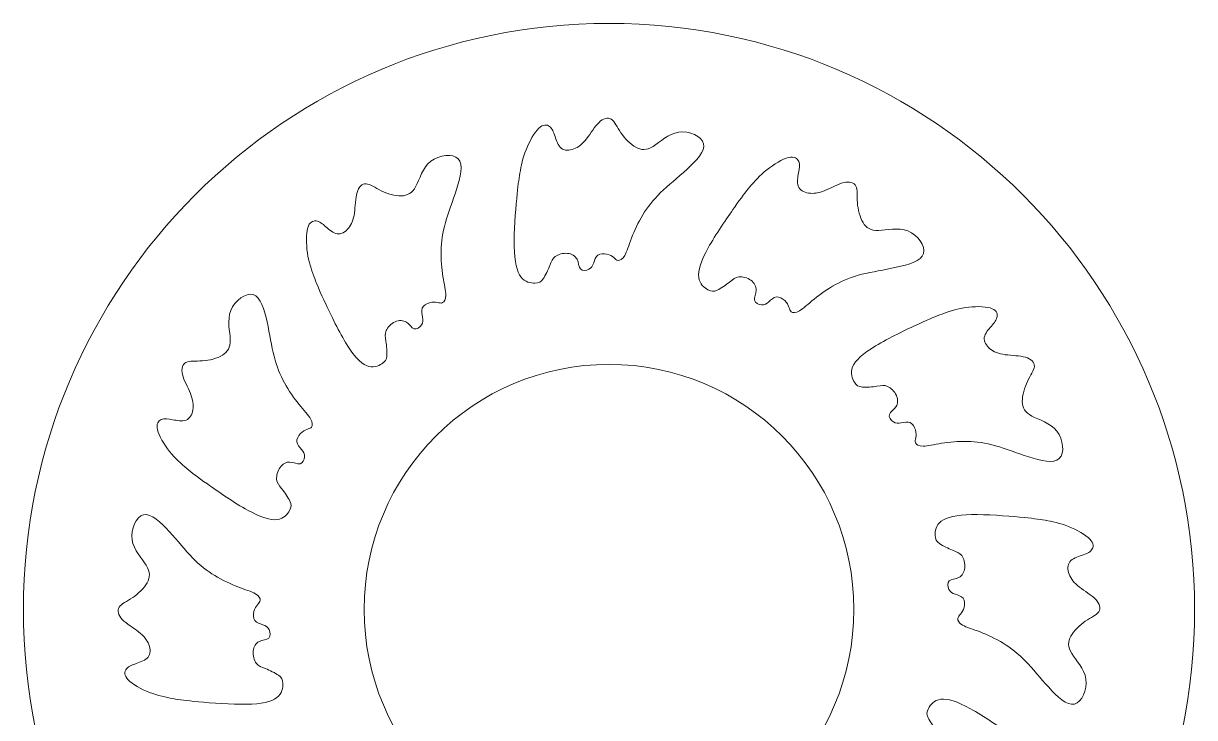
# Model space of a CAD drawing. Header units: centimetres. Extents: x -64 to 64, y -41 to 41.
# Drawn here: x -1.14 to 5.12, y -15.83 to -12.12 of the extents above; entities that cross this region are included whole.
import ezdxf

# ---------------------------------------------------------------- set-up
doc = ezdxf.new("R2010")
doc.units = ezdxf.units.CM
doc.header["$MEASUREMENT"] = 0
doc.layers.add('layer 1', color=7, linetype='Continuous')

msp = doc.modelspace()

# ---------------------------------------------------------------- linework, layer by layer
at = {"layer": 'layer 1', "color": 242, "lineweight": 9}
for points, knots in [([(1.99063, -18.38404), (3.72112, -18.38404), (5.12397, -16.98119), (5.12397, -15.2507), (5.12397, -15.2507), (5.12397, -13.5202), (3.72112, -12.11735), (1.99063, -12.11735), (1.99063, -12.11735), (0.26014, -12.11735), (-1.14271, -13.5202), (-1.14271, -15.2507), (-1.14271, -15.2507), (-1.14271, -16.98119), (0.26014, -18.38404), (1.99063, -18.38404)], [0, 0, 0, 0, 0.2, 0.2, 0.2, 0.2, 0.4, 0.4, 0.4, 0.4, 0.6, 0.6, 0.6, 0.6, 1, 1, 1, 1]), ([(1.49691, -13.05409), (1.4905, -13.12314), (1.48191, -13.23016), (1.48352, -13.31042), (1.48352, -13.31042), (1.48512, -13.39067), (1.49691, -13.4442), (1.51887, -13.47309), (1.51887, -13.47309), (1.54077, -13.50197), (1.57289, -13.50626), (1.59429, -13.5057), (1.59429, -13.5057), (1.6157, -13.50518), (1.62638, -13.49985), (1.6387, -13.48217), (1.6387, -13.48217), (1.65099, -13.46452), (1.66491, -13.43456), (1.67403, -13.41208), (1.67403, -13.41208), (1.68311, -13.3896), (1.68742, -13.37463), (1.70291, -13.36339), (1.70291, -13.36339), (1.71844, -13.35215), (1.74517, -13.34466), (1.76817, -13.34679), (1.76817, -13.34679), (1.79118, -13.34894), (1.81046, -13.36074), (1.81954, -13.37833), (1.81954, -13.37833), (1.82863, -13.39603), (1.82758, -13.41956), (1.83774, -13.43025), (1.83774, -13.43025), (1.84791, -13.44097), (1.86931, -13.43884), (1.88326, -13.43188), (1.88326, -13.43188), (1.89712, -13.42492), (1.90356, -13.41315), (1.90892, -13.39816), (1.90892, -13.39816), (1.91425, -13.38319), (1.91853, -13.36499), (1.93084, -13.35587), (1.93084, -13.35587), (1.94313, -13.34679), (1.96349, -13.34679), (1.97954, -13.35049), (1.97954, -13.35049), (1.99558, -13.35427), (2.00737, -13.36179), (2.01594, -13.36927), (2.01594, -13.36927), (2.0245, -13.37675), (2.02983, -13.38427), (2.03947, -13.38479), (2.03947, -13.38479), (2.04911, -13.38532), (2.063, -13.37891), (2.07479, -13.35855), (2.07479, -13.35855), (2.08656, -13.33826), (2.09617, -13.30401), (2.11113, -13.26493), (2.11113, -13.26493), (2.12613, -13.22588), (2.14649, -13.18202), (2.17165, -13.14081), (2.17165, -13.14081), (2.19678, -13.09961), (2.22674, -13.06111), (2.26687, -13.022), (2.26687, -13.022), (2.307, -12.98295), (2.35729, -12.94337), (2.40706, -12.89789), (2.40706, -12.89789), (2.45683, -12.8524), (2.5061, -12.801), (2.49675, -12.76061), (2.49675, -12.76061), (2.48738, -12.72022), (2.41941, -12.69078), (2.36323, -12.69881), (2.36323, -12.69881), (2.30703, -12.70685), (2.26259, -12.75234), (2.22648, -12.77453), (2.22648, -12.77453), (2.19037, -12.79675), (2.16253, -12.79567), (2.13364, -12.7796), (2.13364, -12.7796), (2.10476, -12.76355), (2.07479, -12.73254), (2.05394, -12.70199), (2.05394, -12.70199), (2.03306, -12.67153), (2.02127, -12.64156), (2.00309, -12.6298), (2.00309, -12.6298), (1.98486, -12.61803), (1.96026, -12.62444), (1.93725, -12.64637), (1.93725, -12.64637), (1.91425, -12.66832), (1.89284, -12.70577), (1.87091, -12.73358), (1.87091, -12.73358), (1.84896, -12.76142), (1.8265, -12.7796), (1.80242, -12.78871), (1.80242, -12.78871), (1.77834, -12.79783), (1.75265, -12.79783), (1.73553, -12.78443), (1.73553, -12.78443), (1.71841, -12.77106), (1.70984, -12.7443), (1.70184, -12.7213), (1.70184, -12.7213), (1.6938, -12.69829), (1.68631, -12.67901), (1.67242, -12.66832), (1.67242, -12.66832), (1.6585, -12.65764), (1.63818, -12.65548), (1.61462, -12.67796), (1.61462, -12.67796), (1.59106, -12.70044), (1.56433, -12.7475), (1.54668, -12.79244), (1.54668, -12.79244), (1.529, -12.8374), (1.52044, -12.88021), (1.51403, -12.91714), (1.51403, -12.91714), (1.5076, -12.95406), (1.50332, -12.98507), (1.49691, -13.05409)], [0, 0, 0, 0, 0.027027, 0.027027, 0.027027, 0.027027, 0.0540541, 0.0540541, 0.0540541, 0.0540541, 0.0810811, 0.0810811, 0.0810811, 0.0810811, 0.1081081, 0.1081081, 0.1081081, 0.1081081, 0.1351351, 0.1351351, 0.1351351, 0.1351351, 0.1621622, 0.1621622, 0.1621622, 0.1621622, 0.1891892, 0.1891892, 0.1891892, 0.1891892, 0.2162162, 0.2162162, 0.2162162, 0.2162162, 0.2432432, 0.2432432, 0.2432432, 0.2432432, 0.2702703, 0.2702703, 0.2702703, 0.2702703, 0.2972973, 0.2972973, 0.2972973, 0.2972973, 0.3243243, 0.3243243, 0.3243243, 0.3243243, 0.3513514, 0.3513514, 0.3513514, 0.3513514, 0.3783784, 0.3783784, 0.3783784, 0.3783784, 0.4054054, 0.4054054, 0.4054054, 0.4054054, 0.4324324, 0.4324324, 0.4324324, 0.4324324, 0.4594595, 0.4594595, 0.4594595, 0.4594595, 0.4864865, 0.4864865, 0.4864865, 0.4864865, 0.5135135, 0.5135135, 0.5135135, 0.5135135, 0.5405405, 0.5405405, 0.5405405, 0.5405405, 0.5675676, 0.5675676, 0.5675676, 0.5675676, 0.5945946, 0.5945946, 0.5945946, 0.5945946, 0.6216216, 0.6216216, 0.6216216, 0.6216216, 0.6486486, 0.6486486, 0.6486486, 0.6486486, 0.6756757, 0.6756757, 0.6756757, 0.6756757, 0.7027027, 0.7027027, 0.7027027, 0.7027027, 0.7297297, 0.7297297, 0.7297297, 0.7297297, 0.7567568, 0.7567568, 0.7567568, 0.7567568, 0.7837838, 0.7837838, 0.7837838, 0.7837838, 0.8108108, 0.8108108, 0.8108108, 0.8108108, 0.8378378, 0.8378378, 0.8378378, 0.8378378, 0.8648649, 0.8648649, 0.8648649, 0.8648649, 0.8918919, 0.8918919, 0.8918919, 0.8918919, 0.9189189, 0.9189189, 0.9189189, 0.9189189, 0.9459459, 0.9459459, 0.9459459, 0.9459459, 1, 1, 1, 1]), ([(0.46474, -13.59525), (0.49372, -13.65824), (0.53979, -13.75521), (0.58131, -13.82391), (0.58131, -13.82391), (0.62284, -13.89263), (0.6598, -13.93308), (0.69326, -13.94712), (0.69326, -13.94712), (0.72669, -13.96118), (0.75662, -13.94884), (0.77488, -13.93766), (0.77488, -13.93766), (0.79317, -13.9265), (0.79975, -13.91654), (0.80159, -13.89508), (0.80159, -13.89508), (0.80342, -13.87365), (0.80048, -13.84074), (0.79713, -13.81672), (0.79713, -13.81672), (0.79375, -13.79269), (0.79, -13.77758), (0.7978, -13.7601), (0.7978, -13.7601), (0.80563, -13.7426), (0.82503, -13.72274), (0.84603, -13.7131), (0.84603, -13.7131), (0.86702, -13.70346), (0.88962, -13.70402), (0.90628, -13.71473), (0.90628, -13.71473), (0.92299, -13.72551), (0.93385, -13.74642), (0.94801, -13.75058), (0.94801, -13.75058), (0.96216, -13.75477), (0.97963, -13.74225), (0.98822, -13.72924), (0.98822, -13.72924), (0.99676, -13.71628), (0.99647, -13.70288), (0.99358, -13.68721), (0.99358, -13.68721), (0.99073, -13.67158), (0.98534, -13.65367), (0.99146, -13.63963), (0.99146, -13.63963), (0.99754, -13.62562), (1.01516, -13.61543), (1.03092, -13.61063), (1.03092, -13.61063), (1.0467, -13.60588), (1.06068, -13.60649), (1.07183, -13.60867), (1.07183, -13.60867), (1.08298, -13.61089), (1.09137, -13.61473), (1.09996, -13.61036), (1.09996, -13.61036), (1.10858, -13.60599), (1.11741, -13.5935), (1.11743, -13.56997), (1.11743, -13.56997), (1.11749, -13.5465), (1.10867, -13.51205), (1.10212, -13.47073), (1.10212, -13.47073), (1.09556, -13.4294), (1.09125, -13.38124), (1.09245, -13.33298), (1.09245, -13.33298), (1.09361, -13.28473), (1.10031, -13.23639), (1.11551, -13.18246), (1.11551, -13.18246), (1.13074, -13.12858), (1.15451, -13.06918), (1.17486, -13.00488), (1.17486, -13.00488), (1.19522, -12.94061), (1.21219, -12.87147), (1.18392, -12.84116), (1.18392, -12.84116), (1.15558, -12.81087), (1.08199, -12.81935), (1.03738, -12.85441), (1.03738, -12.85441), (0.99271, -12.88947), (0.97698, -12.95106), (0.9568, -12.98834), (0.9568, -12.98834), (0.93665, -13.02564), (0.91198, -13.03863), (0.87893, -13.03915), (0.87893, -13.03915), (0.84588, -13.03971), (0.80444, -13.02782), (0.7711, -13.01181), (0.7711, -13.01181), (0.73778, -12.99585), (0.71259, -12.97581), (0.69098, -12.97471), (0.69098, -12.97471), (0.66932, -12.97363), (0.65121, -12.99148), (0.64224, -13.02197), (0.64224, -13.02197), (0.6333, -13.05249), (0.63347, -13.09562), (0.6284, -13.13068), (0.6284, -13.13068), (0.62331, -13.16577), (0.61294, -13.19274), (0.59663, -13.21266), (0.59663, -13.21266), (0.58035, -13.2326), (0.55811, -13.24545), (0.53658, -13.24239), (0.53658, -13.24239), (0.51506, -13.23939), (0.49427, -13.22049), (0.47584, -13.20456), (0.47584, -13.20456), (0.45738, -13.18866), (0.44124, -13.1757), (0.42386, -13.1734), (0.42386, -13.1734), (0.40647, -13.1711), (0.38778, -13.1794), (0.37863, -13.21065), (0.37863, -13.21065), (0.36946, -13.24189), (0.36984, -13.29603), (0.37703, -13.34376), (0.37703, -13.34376), (0.38419, -13.39155), (0.3982, -13.4329), (0.4111, -13.46808), (0.4111, -13.46808), (0.424, -13.50326), (0.4358, -13.53226), (0.46474, -13.59525)], [0, 0, 0, 0, 0.027027, 0.027027, 0.027027, 0.027027, 0.0540541, 0.0540541, 0.0540541, 0.0540541, 0.0810811, 0.0810811, 0.0810811, 0.0810811, 0.1081081, 0.1081081, 0.1081081, 0.1081081, 0.1351351, 0.1351351, 0.1351351, 0.1351351, 0.1621622, 0.1621622, 0.1621622, 0.1621622, 0.1891892, 0.1891892, 0.1891892, 0.1891892, 0.2162162, 0.2162162, 0.2162162, 0.2162162, 0.2432432, 0.2432432, 0.2432432, 0.2432432, 0.2702703, 0.2702703, 0.2702703, 0.2702703, 0.2972973, 0.2972973, 0.2972973, 0.2972973, 0.3243243, 0.3243243, 0.3243243, 0.3243243, 0.3513514, 0.3513514, 0.3513514, 0.3513514, 0.3783784, 0.3783784, 0.3783784, 0.3783784, 0.4054054, 0.4054054, 0.4054054, 0.4054054, 0.4324324, 0.4324324, 0.4324324, 0.4324324, 0.4594595, 0.4594595, 0.4594595, 0.4594595, 0.4864865, 0.4864865, 0.4864865, 0.4864865, 0.5135135, 0.5135135, 0.5135135, 0.5135135, 0.5405405, 0.5405405, 0.5405405, 0.5405405, 0.5675676, 0.5675676, 0.5675676, 0.5675676, 0.5945946, 0.5945946, 0.5945946, 0.5945946, 0.6216216, 0.6216216, 0.6216216, 0.6216216, 0.6486486, 0.6486486, 0.6486486, 0.6486486, 0.6756757, 0.6756757, 0.6756757, 0.6756757, 0.7027027, 0.7027027, 0.7027027, 0.7027027, 0.7297297, 0.7297297, 0.7297297, 0.7297297, 0.7567568, 0.7567568, 0.7567568, 0.7567568, 0.7837838, 0.7837838, 0.7837838, 0.7837838, 0.8108108, 0.8108108, 0.8108108, 0.8108108, 0.8378378, 0.8378378, 0.8378378, 0.8378378, 0.8648649, 0.8648649, 0.8648649, 0.8648649, 0.8918919, 0.8918919, 0.8918919, 0.8918919, 0.9189189, 0.9189189, 0.9189189, 0.9189189, 0.9459459, 0.9459459, 0.9459459, 0.9459459, 1, 1, 1, 1]), ([(2.66135, -13.10153), (2.62128, -13.15811), (2.56033, -13.24649), (2.5216, -13.31679), (2.5216, -13.31679), (2.48286, -13.38712), (2.46629, -13.43936), (2.47087, -13.47536), (2.47087, -13.47536), (2.47541, -13.51132), (2.50106, -13.5311), (2.51988, -13.54132), (2.51988, -13.54132), (2.53869, -13.55157), (2.5506, -13.5523), (2.57011, -13.54315), (2.57011, -13.54315), (2.58959, -13.53401), (2.61662, -13.51502), (2.63575, -13.50011), (2.63575, -13.50011), (2.65485, -13.48517), (2.66606, -13.47437), (2.68511, -13.47239), (2.68511, -13.47239), (2.70418, -13.47041), (2.73106, -13.47728), (2.74993, -13.49065), (2.74993, -13.49065), (2.76878, -13.50401), (2.77958, -13.52384), (2.77865, -13.54365), (2.77865, -13.54365), (2.77766, -13.56351), (2.76499, -13.58337), (2.76845, -13.5977), (2.76845, -13.5977), (2.77189, -13.61205), (2.79149, -13.62093), (2.80704, -13.62187), (2.80704, -13.62187), (2.82253, -13.62277), (2.83401, -13.61581), (2.84612, -13.6055), (2.84612, -13.6055), (2.85824, -13.59519), (2.87105, -13.58156), (2.88628, -13.57984), (2.88628, -13.57984), (2.90145, -13.57813), (2.91907, -13.58829), (2.93113, -13.59953), (2.93113, -13.59953), (2.94312, -13.61083), (2.94959, -13.62323), (2.95326, -13.63398), (2.95326, -13.63398), (2.95693, -13.64475), (2.9578, -13.65393), (2.96587, -13.6592), (2.96587, -13.6592), (2.97396, -13.66447), (2.98919, -13.66587), (3.00958, -13.65413), (3.00958, -13.65413), (3.02993, -13.64243), (3.05536, -13.61758), (3.08788, -13.59123), (3.08788, -13.59123), (3.12038, -13.5649), (3.15993, -13.53709), (3.20233, -13.514), (3.20233, -13.514), (3.2447, -13.49088), (3.2899, -13.4725), (3.34421, -13.4587), (3.34421, -13.4587), (3.39849, -13.44496), (3.46183, -13.43584), (3.52767, -13.42131), (3.52767, -13.42131), (3.59351, -13.40681), (3.66189, -13.38695), (3.674, -13.34728), (3.674, -13.34728), (3.68606, -13.30762), (3.64191, -13.24813), (3.58926, -13.22701), (3.58926, -13.22701), (3.53655, -13.20587), (3.47534, -13.22302), (3.43297, -13.22419), (3.43297, -13.22419), (3.3906, -13.22538), (3.36701, -13.21053), (3.35003, -13.18217), (3.35003, -13.18217), (3.33303, -13.15383), (3.3226, -13.11198), (3.3198, -13.07512), (3.3198, -13.07512), (3.31695, -13.03828), (3.32173, -13.00645), (3.31188, -12.98717), (3.31188, -12.98717), (3.30198, -12.96786), (3.27746, -12.96111), (3.24656, -12.96859), (3.24656, -12.96859), (3.21567, -12.97611), (3.17839, -12.99783), (3.14551, -13.01096), (3.14551, -13.01096), (3.11258, -13.0241), (3.08404, -13.02861), (3.05862, -13.02445), (3.05862, -13.02445), (3.03322, -13.02031), (3.01098, -13.00747), (3.00285, -12.98729), (3.00285, -12.98729), (2.9947, -12.96717), (3.00067, -12.9397), (3.00524, -12.91577), (3.00524, -12.91577), (3.00978, -12.89183), (3.01293, -12.87139), (3.00623, -12.85519), (3.00623, -12.85519), (2.99953, -12.83897), (2.98299, -12.82695), (2.95136, -12.83463), (2.95136, -12.83463), (2.91971, -12.84232), (2.87303, -12.86973), (2.83529, -12.89981), (2.83529, -12.89981), (2.79749, -12.92992), (2.76869, -12.96271), (2.74466, -12.99148), (2.74466, -12.99148), (2.72064, -13.02022), (2.70142, -13.04495), (2.66135, -13.10153)], [0, 0, 0, 0, 0.027027, 0.027027, 0.027027, 0.027027, 0.0540541, 0.0540541, 0.0540541, 0.0540541, 0.0810811, 0.0810811, 0.0810811, 0.0810811, 0.1081081, 0.1081081, 0.1081081, 0.1081081, 0.1351351, 0.1351351, 0.1351351, 0.1351351, 0.1621622, 0.1621622, 0.1621622, 0.1621622, 0.1891892, 0.1891892, 0.1891892, 0.1891892, 0.2162162, 0.2162162, 0.2162162, 0.2162162, 0.2432432, 0.2432432, 0.2432432, 0.2432432, 0.2702703, 0.2702703, 0.2702703, 0.2702703, 0.2972973, 0.2972973, 0.2972973, 0.2972973, 0.3243243, 0.3243243, 0.3243243, 0.3243243, 0.3513514, 0.3513514, 0.3513514, 0.3513514, 0.3783784, 0.3783784, 0.3783784, 0.3783784, 0.4054054, 0.4054054, 0.4054054, 0.4054054, 0.4324324, 0.4324324, 0.4324324, 0.4324324, 0.4594595, 0.4594595, 0.4594595, 0.4594595, 0.4864865, 0.4864865, 0.4864865, 0.4864865, 0.5135135, 0.5135135, 0.5135135, 0.5135135, 0.5405405, 0.5405405, 0.5405405, 0.5405405, 0.5675676, 0.5675676, 0.5675676, 0.5675676, 0.5945946, 0.5945946, 0.5945946, 0.5945946, 0.6216216, 0.6216216, 0.6216216, 0.6216216, 0.6486486, 0.6486486, 0.6486486, 0.6486486, 0.6756757, 0.6756757, 0.6756757, 0.6756757, 0.7027027, 0.7027027, 0.7027027, 0.7027027, 0.7297297, 0.7297297, 0.7297297, 0.7297297, 0.7567568, 0.7567568, 0.7567568, 0.7567568, 0.7837838, 0.7837838, 0.7837838, 0.7837838, 0.8108108, 0.8108108, 0.8108108, 0.8108108, 0.8378378, 0.8378378, 0.8378378, 0.8378378, 0.8648649, 0.8648649, 0.8648649, 0.8648649, 0.8918919, 0.8918919, 0.8918919, 0.8918919, 0.9189189, 0.9189189, 0.9189189, 0.9189189, 0.9459459, 0.9459459, 0.9459459, 0.9459459, 1, 1, 1, 1]), ([(-0.15854, -14.57998), (-0.10195, -14.62005), (-0.01357, -14.681), (0.05673, -14.71973), (0.05673, -14.71973), (0.12705, -14.75846), (0.1793, -14.77503), (0.21529, -14.77046), (0.21529, -14.77046), (0.25126, -14.76592), (0.27103, -14.74026), (0.28125, -14.72145), (0.28125, -14.72145), (0.2915, -14.70264), (0.29223, -14.69073), (0.28309, -14.67122), (0.28309, -14.67122), (0.27394, -14.65173), (0.25495, -14.62471), (0.24004, -14.60558), (0.24004, -14.60558), (0.22511, -14.58647), (0.2143, -14.57526), (0.21232, -14.55622), (0.21232, -14.55622), (0.21034, -14.53714), (0.21721, -14.51026), (0.23058, -14.49139), (0.23058, -14.49139), (0.24395, -14.47255), (0.26378, -14.46175), (0.28358, -14.46268), (0.28358, -14.46268), (0.30344, -14.46367), (0.3233, -14.47634), (0.33763, -14.47287), (0.33763, -14.47287), (0.35199, -14.46944), (0.36087, -14.44984), (0.3618, -14.43429), (0.3618, -14.43429), (0.3627, -14.41879), (0.35574, -14.40732), (0.34543, -14.39521), (0.34543, -14.39521), (0.33513, -14.38309), (0.3215, -14.37028), (0.31978, -14.35505), (0.31978, -14.35505), (0.31806, -14.33988), (0.32822, -14.32226), (0.33946, -14.3102), (0.33946, -14.3102), (0.35076, -14.2982), (0.36317, -14.29174), (0.37391, -14.28807), (0.37391, -14.28807), (0.38469, -14.2844), (0.39386, -14.28353), (0.39913, -14.27546), (0.39913, -14.27546), (0.4044, -14.26736), (0.4058, -14.25213), (0.39407, -14.23175), (0.39407, -14.23175), (0.38236, -14.21139), (0.35752, -14.18597), (0.33116, -14.15344), (0.33116, -14.15344), (0.30484, -14.12094), (0.27703, -14.0814), (0.25394, -14.039), (0.25394, -14.039), (0.23081, -13.99663), (0.21244, -13.95143), (0.19863, -13.89712), (0.19863, -13.89712), (0.18489, -13.84284), (0.17577, -13.7795), (0.16124, -13.71366), (0.16124, -13.71366), (0.14674, -13.64781), (0.12688, -13.57944), (0.08722, -13.56732), (0.08722, -13.56732), (0.04755, -13.55527), (-0.01194, -13.59941), (-0.03305, -13.65206), (-0.03305, -13.65206), (-0.05419, -13.70477), (-0.03704, -13.76599), (-0.03588, -13.80836), (-0.03588, -13.80836), (-0.03468, -13.85073), (-0.04954, -13.87432), (-0.0779, -13.89129), (-0.0779, -13.89129), (-0.10623, -13.9083), (-0.14808, -13.91873), (-0.18495, -13.92152), (-0.18495, -13.92152), (-0.22179, -13.92438), (-0.25362, -13.9196), (-0.27289, -13.92944), (-0.27289, -13.92944), (-0.2922, -13.93934), (-0.29896, -13.96386), (-0.29147, -13.99476), (-0.29147, -13.99476), (-0.28396, -14.02566), (-0.26224, -14.06293), (-0.2491, -14.09581), (-0.2491, -14.09581), (-0.23597, -14.12875), (-0.23146, -14.15729), (-0.23562, -14.18271), (-0.23562, -14.18271), (-0.23975, -14.2081), (-0.2526, -14.23035), (-0.27278, -14.23848), (-0.27278, -14.23848), (-0.2929, -14.24663), (-0.32036, -14.24066), (-0.3443, -14.23609), (-0.3443, -14.23609), (-0.36824, -14.23155), (-0.38868, -14.2284), (-0.40487, -14.2351), (-0.40487, -14.2351), (-0.42109, -14.2418), (-0.43312, -14.25834), (-0.42543, -14.28996), (-0.42543, -14.28996), (-0.41774, -14.32162), (-0.39034, -14.3683), (-0.36026, -14.40604), (-0.36026, -14.40604), (-0.33015, -14.44384), (-0.29736, -14.47264), (-0.26858, -14.49666), (-0.26858, -14.49666), (-0.23984, -14.52069), (-0.21512, -14.53991), (-0.15854, -14.57998)], [0, 0, 0, 0, 0.027027, 0.027027, 0.027027, 0.027027, 0.0540541, 0.0540541, 0.0540541, 0.0540541, 0.0810811, 0.0810811, 0.0810811, 0.0810811, 0.1081081, 0.1081081, 0.1081081, 0.1081081, 0.1351351, 0.1351351, 0.1351351, 0.1351351, 0.1621622, 0.1621622, 0.1621622, 0.1621622, 0.1891892, 0.1891892, 0.1891892, 0.1891892, 0.2162162, 0.2162162, 0.2162162, 0.2162162, 0.2432432, 0.2432432, 0.2432432, 0.2432432, 0.2702703, 0.2702703, 0.2702703, 0.2702703, 0.2972973, 0.2972973, 0.2972973, 0.2972973, 0.3243243, 0.3243243, 0.3243243, 0.3243243, 0.3513514, 0.3513514, 0.3513514, 0.3513514, 0.3783784, 0.3783784, 0.3783784, 0.3783784, 0.4054054, 0.4054054, 0.4054054, 0.4054054, 0.4324324, 0.4324324, 0.4324324, 0.4324324, 0.4594595, 0.4594595, 0.4594595, 0.4594595, 0.4864865, 0.4864865, 0.4864865, 0.4864865, 0.5135135, 0.5135135, 0.5135135, 0.5135135, 0.5405405, 0.5405405, 0.5405405, 0.5405405, 0.5675676, 0.5675676, 0.5675676, 0.5675676, 0.5945946, 0.5945946, 0.5945946, 0.5945946, 0.6216216, 0.6216216, 0.6216216, 0.6216216, 0.6486486, 0.6486486, 0.6486486, 0.6486486, 0.6756757, 0.6756757, 0.6756757, 0.6756757, 0.7027027, 0.7027027, 0.7027027, 0.7027027, 0.7297297, 0.7297297, 0.7297297, 0.7297297, 0.7567568, 0.7567568, 0.7567568, 0.7567568, 0.7837838, 0.7837838, 0.7837838, 0.7837838, 0.8108108, 0.8108108, 0.8108108, 0.8108108, 0.8378378, 0.8378378, 0.8378378, 0.8378378, 0.8648649, 0.8648649, 0.8648649, 0.8648649, 0.8918919, 0.8918919, 0.8918919, 0.8918919, 0.9189189, 0.9189189, 0.9189189, 0.9189189, 0.9459459, 0.9459459, 0.9459459, 0.9459459, 1, 1, 1, 1]), ([(3.64608, -13.72481), (3.58309, -13.75378), (3.48612, -13.79985), (3.41742, -13.84138), (3.41742, -13.84138), (3.34869, -13.88291), (3.30824, -13.91986), (3.29421, -13.95332), (3.29421, -13.95332), (3.28014, -13.98675), (3.29249, -14.01669), (3.30367, -14.03495), (3.30367, -14.03495), (3.31482, -14.05324), (3.32478, -14.05982), (3.34625, -14.06165), (3.34625, -14.06165), (3.36768, -14.06349), (3.40059, -14.06055), (3.42461, -14.0572), (3.42461, -14.0572), (3.44864, -14.05382), (3.46375, -14.05006), (3.48122, -14.05787), (3.48122, -14.05787), (3.49872, -14.0657), (3.51859, -14.0851), (3.52822, -14.10609), (3.52822, -14.10609), (3.53786, -14.12709), (3.53731, -14.14969), (3.52659, -14.16634), (3.52659, -14.16634), (3.51582, -14.18306), (3.49491, -14.19392), (3.49075, -14.20807), (3.49075, -14.20807), (3.48655, -14.22223), (3.49907, -14.2397), (3.51209, -14.24829), (3.51209, -14.24829), (3.52505, -14.25682), (3.53845, -14.25653), (3.55411, -14.25365), (3.55411, -14.25365), (3.56975, -14.25079), (3.58766, -14.24541), (3.6017, -14.25152), (3.6017, -14.25152), (3.6157, -14.25761), (3.6259, -14.27523), (3.6307, -14.29098), (3.6307, -14.29098), (3.63545, -14.30677), (3.63484, -14.32074), (3.63265, -14.3319), (3.63265, -14.3319), (3.63044, -14.34305), (3.6266, -14.35144), (3.63096, -14.36003), (3.63096, -14.36003), (3.63533, -14.36865), (3.64782, -14.37747), (3.67135, -14.3775), (3.67135, -14.3775), (3.69483, -14.37756), (3.72928, -14.36873), (3.7706, -14.36218), (3.7706, -14.36218), (3.81192, -14.35563), (3.86009, -14.35132), (3.90834, -14.35251), (3.90834, -14.35251), (3.9566, -14.35368), (4.00494, -14.36038), (4.05887, -14.37558), (4.05887, -14.37558), (4.11274, -14.39081), (4.17215, -14.41457), (4.23645, -14.43493), (4.23645, -14.43493), (4.30072, -14.45528), (4.36985, -14.47226), (4.40017, -14.44398), (4.40017, -14.44398), (4.43045, -14.41565), (4.42198, -14.34206), (4.38692, -14.29745), (4.38692, -14.29745), (4.35186, -14.25277), (4.29027, -14.23705), (4.25299, -14.21687), (4.25299, -14.21687), (4.21569, -14.19672), (4.2027, -14.17205), (4.20217, -14.139), (4.20217, -14.139), (4.20162, -14.10595), (4.2135, -14.06451), (4.22952, -14.03116), (4.22952, -14.03116), (4.24548, -13.99785), (4.26551, -13.97266), (4.26662, -13.95105), (4.26662, -13.95105), (4.2677, -13.92938), (4.24984, -13.91127), (4.21936, -13.9023), (4.21936, -13.9023), (4.18884, -13.89336), (4.14571, -13.89354), (4.11065, -13.88847), (4.11065, -13.88847), (4.07556, -13.88337), (4.04859, -13.87301), (4.02867, -13.8567), (4.02867, -13.8567), (4.00872, -13.84042), (3.99588, -13.81817), (3.99894, -13.79665), (3.99894, -13.79665), (4.00194, -13.77513), (4.02084, -13.75434), (4.03677, -13.7359), (4.03677, -13.7359), (4.05267, -13.71744), (4.06562, -13.70131), (4.06793, -13.68392), (4.06793, -13.68392), (4.07023, -13.66654), (4.06193, -13.64784), (4.03068, -13.6387), (4.03068, -13.6387), (3.99943, -13.62952), (3.9453, -13.6299), (3.89757, -13.6371), (3.89757, -13.6371), (3.84978, -13.64426), (3.80843, -13.65827), (3.77325, -13.67117), (3.77325, -13.67117), (3.73807, -13.68407), (3.70907, -13.69586), (3.64608, -13.72481)], [0, 0, 0, 0, 0.027027, 0.027027, 0.027027, 0.027027, 0.0540541, 0.0540541, 0.0540541, 0.0540541, 0.0810811, 0.0810811, 0.0810811, 0.0810811, 0.1081081, 0.1081081, 0.1081081, 0.1081081, 0.1351351, 0.1351351, 0.1351351, 0.1351351, 0.1621622, 0.1621622, 0.1621622, 0.1621622, 0.1891892, 0.1891892, 0.1891892, 0.1891892, 0.2162162, 0.2162162, 0.2162162, 0.2162162, 0.2432432, 0.2432432, 0.2432432, 0.2432432, 0.2702703, 0.2702703, 0.2702703, 0.2702703, 0.2972973, 0.2972973, 0.2972973, 0.2972973, 0.3243243, 0.3243243, 0.3243243, 0.3243243, 0.3513514, 0.3513514, 0.3513514, 0.3513514, 0.3783784, 0.3783784, 0.3783784, 0.3783784, 0.4054054, 0.4054054, 0.4054054, 0.4054054, 0.4324324, 0.4324324, 0.4324324, 0.4324324, 0.4594595, 0.4594595, 0.4594595, 0.4594595, 0.4864865, 0.4864865, 0.4864865, 0.4864865, 0.5135135, 0.5135135, 0.5135135, 0.5135135, 0.5405405, 0.5405405, 0.5405405, 0.5405405, 0.5675676, 0.5675676, 0.5675676, 0.5675676, 0.5945946, 0.5945946, 0.5945946, 0.5945946, 0.6216216, 0.6216216, 0.6216216, 0.6216216, 0.6486486, 0.6486486, 0.6486486, 0.6486486, 0.6756757, 0.6756757, 0.6756757, 0.6756757, 0.7027027, 0.7027027, 0.7027027, 0.7027027, 0.7297297, 0.7297297, 0.7297297, 0.7297297, 0.7567568, 0.7567568, 0.7567568, 0.7567568, 0.7837838, 0.7837838, 0.7837838, 0.7837838, 0.8108108, 0.8108108, 0.8108108, 0.8108108, 0.8378378, 0.8378378, 0.8378378, 0.8378378, 0.8648649, 0.8648649, 0.8648649, 0.8648649, 0.8918919, 0.8918919, 0.8918919, 0.8918919, 0.9189189, 0.9189189, 0.9189189, 0.9189189, 0.9459459, 0.9459459, 0.9459459, 0.9459459, 1, 1, 1, 1]), ([(1.99063, -16.56115), (2.71438, -16.56115), (3.30108, -15.97444), (3.30108, -15.2507), (3.30108, -15.2507), (3.30108, -14.52695), (2.71438, -13.94025), (1.99063, -13.94025), (1.99063, -13.94025), (1.26688, -13.94025), (0.68018, -14.52695), (0.68018, -15.2507), (0.68018, -15.2507), (0.68018, -15.97444), (1.26688, -16.56115), (1.99063, -16.56115)], [0, 0, 0, 0, 0.2, 0.2, 0.2, 0.2, 0.4, 0.4, 0.4, 0.4, 0.6, 0.6, 0.6, 0.6, 1, 1, 1, 1]), ([(-0.20597, -15.74442), (-0.13693, -15.75082), (-0.02991, -15.75941), (0.05035, -15.75781), (0.05035, -15.75781), (0.13061, -15.75621), (0.18413, -15.74442), (0.21302, -15.72246), (0.21302, -15.72246), (0.24191, -15.70056), (0.24619, -15.66844), (0.24564, -15.64703), (0.24564, -15.64703), (0.24511, -15.62563), (0.23978, -15.61494), (0.22211, -15.60263), (0.22211, -15.60263), (0.20446, -15.59034), (0.17449, -15.57642), (0.15201, -15.5673), (0.15201, -15.5673), (0.12953, -15.55822), (0.11456, -15.55391), (0.10332, -15.53841), (0.10332, -15.53841), (0.09208, -15.52289), (0.0846, -15.49616), (0.08672, -15.47315), (0.08672, -15.47315), (0.08888, -15.45015), (0.10067, -15.43087), (0.11826, -15.42178), (0.11826, -15.42178), (0.13597, -15.4127), (0.1595, -15.41375), (0.17018, -15.40358), (0.17018, -15.40358), (0.1809, -15.39342), (0.17877, -15.37202), (0.17181, -15.35807), (0.17181, -15.35807), (0.16485, -15.3442), (0.15309, -15.33777), (0.13809, -15.33241), (0.13809, -15.33241), (0.12312, -15.32708), (0.10492, -15.3228), (0.09581, -15.31048), (0.09581, -15.31048), (0.08672, -15.29819), (0.08672, -15.27784), (0.09042, -15.26179), (0.09042, -15.26179), (0.09421, -15.24575), (0.10172, -15.23395), (0.1092, -15.22539), (0.1092, -15.22539), (0.11669, -15.21683), (0.1242, -15.2115), (0.12473, -15.20186), (0.12473, -15.20186), (0.12525, -15.19222), (0.11884, -15.17833), (0.09849, -15.16654), (0.09849, -15.16654), (0.07819, -15.15477), (0.04394, -15.14516), (0.00486, -15.13019), (0.00486, -15.13019), (-0.03419, -15.1152), (-0.07805, -15.09484), (-0.11925, -15.06968), (-0.11925, -15.06968), (-0.16046, -15.04455), (-0.19896, -15.01458), (-0.23807, -14.97445), (-0.23807, -14.97445), (-0.27712, -14.93432), (-0.31669, -14.88403), (-0.36218, -14.83426), (-0.36218, -14.83426), (-0.40767, -14.7845), (-0.45907, -14.73522), (-0.49946, -14.74457), (-0.49946, -14.74457), (-0.53985, -14.75395), (-0.56929, -14.82192), (-0.56125, -14.87809), (-0.56125, -14.87809), (-0.55321, -14.9343), (-0.50773, -14.97873), (-0.48554, -15.01484), (-0.48554, -15.01484), (-0.46332, -15.05095), (-0.46439, -15.07879), (-0.48047, -15.10768), (-0.48047, -15.10768), (-0.49652, -15.13657), (-0.52753, -15.16654), (-0.55808, -15.18739), (-0.55808, -15.18739), (-0.58854, -15.20827), (-0.6185, -15.22006), (-0.63027, -15.23823), (-0.63027, -15.23823), (-0.64203, -15.25646), (-0.63563, -15.28107), (-0.6137, -15.30408), (-0.6137, -15.30408), (-0.59174, -15.32708), (-0.55429, -15.34849), (-0.52648, -15.37041), (-0.52648, -15.37041), (-0.49864, -15.39237), (-0.48047, -15.41482), (-0.47135, -15.43891), (-0.47135, -15.43891), (-0.46224, -15.46299), (-0.46224, -15.48867), (-0.47564, -15.5058), (-0.47564, -15.5058), (-0.489, -15.52292), (-0.51576, -15.53148), (-0.53877, -15.53949), (-0.53877, -15.53949), (-0.56178, -15.54753), (-0.58105, -15.55501), (-0.59174, -15.5689), (-0.59174, -15.5689), (-0.60243, -15.58282), (-0.60458, -15.60315), (-0.5821, -15.62671), (-0.5821, -15.62671), (-0.55962, -15.65027), (-0.51256, -15.677), (-0.46763, -15.69465), (-0.46763, -15.69465), (-0.42266, -15.71232), (-0.37986, -15.72089), (-0.34293, -15.72729), (-0.34293, -15.72729), (-0.30601, -15.73373), (-0.27499, -15.73801), (-0.20597, -15.74442)], [0, 0, 0, 0, 0.027027, 0.027027, 0.027027, 0.027027, 0.0540541, 0.0540541, 0.0540541, 0.0540541, 0.0810811, 0.0810811, 0.0810811, 0.0810811, 0.1081081, 0.1081081, 0.1081081, 0.1081081, 0.1351351, 0.1351351, 0.1351351, 0.1351351, 0.1621622, 0.1621622, 0.1621622, 0.1621622, 0.1891892, 0.1891892, 0.1891892, 0.1891892, 0.2162162, 0.2162162, 0.2162162, 0.2162162, 0.2432432, 0.2432432, 0.2432432, 0.2432432, 0.2702703, 0.2702703, 0.2702703, 0.2702703, 0.2972973, 0.2972973, 0.2972973, 0.2972973, 0.3243243, 0.3243243, 0.3243243, 0.3243243, 0.3513514, 0.3513514, 0.3513514, 0.3513514, 0.3783784, 0.3783784, 0.3783784, 0.3783784, 0.4054054, 0.4054054, 0.4054054, 0.4054054, 0.4324324, 0.4324324, 0.4324324, 0.4324324, 0.4594595, 0.4594595, 0.4594595, 0.4594595, 0.4864865, 0.4864865, 0.4864865, 0.4864865, 0.5135135, 0.5135135, 0.5135135, 0.5135135, 0.5405405, 0.5405405, 0.5405405, 0.5405405, 0.5675676, 0.5675676, 0.5675676, 0.5675676, 0.5945946, 0.5945946, 0.5945946, 0.5945946, 0.6216216, 0.6216216, 0.6216216, 0.6216216, 0.6486486, 0.6486486, 0.6486486, 0.6486486, 0.6756757, 0.6756757, 0.6756757, 0.6756757, 0.7027027, 0.7027027, 0.7027027, 0.7027027, 0.7297297, 0.7297297, 0.7297297, 0.7297297, 0.7567568, 0.7567568, 0.7567568, 0.7567568, 0.7837838, 0.7837838, 0.7837838, 0.7837838, 0.8108108, 0.8108108, 0.8108108, 0.8108108, 0.8378378, 0.8378378, 0.8378378, 0.8378378, 0.8648649, 0.8648649, 0.8648649, 0.8648649, 0.8918919, 0.8918919, 0.8918919, 0.8918919, 0.9189189, 0.9189189, 0.9189189, 0.9189189, 0.9459459, 0.9459459, 0.9459459, 0.9459459, 1, 1, 1, 1]), ([(4.18723, -14.75698), (4.11819, -14.75057), (4.01117, -14.74198), (3.93091, -14.74358), (3.93091, -14.74358), (3.85065, -14.74518), (3.79713, -14.75698), (3.76824, -14.77893), (3.76824, -14.77893), (3.73935, -14.80083), (3.73507, -14.83295), (3.73562, -14.85436), (3.73562, -14.85436), (3.73615, -14.87576), (3.74148, -14.88645), (3.75915, -14.89877), (3.75915, -14.89877), (3.7768, -14.91106), (3.80677, -14.92498), (3.82925, -14.93409), (3.82925, -14.93409), (3.85173, -14.94318), (3.8667, -14.94749), (3.87794, -14.96298), (3.87794, -14.96298), (3.88918, -14.9785), (3.89666, -15.00523), (3.89454, -15.02824), (3.89454, -15.02824), (3.89238, -15.05125), (3.88059, -15.07052), (3.863, -15.07961), (3.863, -15.07961), (3.84529, -15.0887), (3.82176, -15.08765), (3.81108, -15.09781), (3.81108, -15.09781), (3.80036, -15.10797), (3.80249, -15.12938), (3.80945, -15.14333), (3.80945, -15.14333), (3.81641, -15.15719), (3.82817, -15.16362), (3.84317, -15.16898), (3.84317, -15.16898), (3.85814, -15.17431), (3.87634, -15.17859), (3.88545, -15.19091), (3.88545, -15.19091), (3.89454, -15.2032), (3.89454, -15.22356), (3.89084, -15.2396), (3.89084, -15.2396), (3.88705, -15.25565), (3.87954, -15.26744), (3.87206, -15.276), (3.87206, -15.276), (3.86457, -15.28456), (3.85706, -15.28989), (3.85654, -15.29953), (3.85654, -15.29953), (3.85601, -15.30917), (3.86242, -15.32306), (3.88277, -15.33486), (3.88277, -15.33486), (3.90307, -15.34662), (3.93732, -15.35623), (3.9764, -15.3712), (3.9764, -15.3712), (4.01545, -15.3862), (4.05931, -15.40655), (4.10051, -15.43171), (4.10051, -15.43171), (4.14172, -15.45684), (4.18022, -15.48681), (4.21933, -15.52694), (4.21933, -15.52694), (4.25838, -15.56707), (4.29795, -15.61736), (4.34344, -15.66713), (4.34344, -15.66713), (4.38893, -15.7169), (4.44033, -15.76617), (4.48072, -15.75682), (4.48072, -15.75682), (4.52111, -15.74744), (4.55055, -15.67948), (4.54251, -15.6233), (4.54251, -15.6233), (4.53447, -15.5671), (4.48899, -15.52266), (4.4668, -15.48655), (4.4668, -15.48655), (4.44458, -15.45044), (4.44566, -15.4226), (4.46173, -15.39371), (4.46173, -15.39371), (4.47778, -15.36482), (4.50879, -15.33486), (4.53934, -15.31401), (4.53934, -15.31401), (4.5698, -15.29313), (4.59976, -15.28133), (4.61153, -15.26316), (4.61153, -15.26316), (4.62329, -15.24493), (4.61689, -15.22032), (4.59496, -15.19732), (4.59496, -15.19732), (4.573, -15.17431), (4.53555, -15.15291), (4.50774, -15.13098), (4.50774, -15.13098), (4.4799, -15.10902), (4.46173, -15.08657), (4.45262, -15.06249), (4.45262, -15.06249), (4.4435, -15.0384), (4.4435, -15.01272), (4.4569, -14.9956), (4.4569, -14.9956), (4.47026, -14.97847), (4.49702, -14.96991), (4.52003, -14.9619), (4.52003, -14.9619), (4.54304, -14.95387), (4.56231, -14.94638), (4.573, -14.93249), (4.573, -14.93249), (4.58369, -14.91857), (4.58584, -14.89824), (4.56336, -14.87468), (4.56336, -14.87468), (4.54088, -14.85113), (4.49382, -14.82439), (4.44889, -14.80675), (4.44889, -14.80675), (4.40392, -14.78907), (4.36112, -14.78051), (4.32419, -14.7741), (4.32419, -14.7741), (4.28727, -14.76766), (4.25625, -14.76338), (4.18723, -14.75698)], [0, 0, 0, 0, 0.027027, 0.027027, 0.027027, 0.027027, 0.0540541, 0.0540541, 0.0540541, 0.0540541, 0.0810811, 0.0810811, 0.0810811, 0.0810811, 0.1081081, 0.1081081, 0.1081081, 0.1081081, 0.1351351, 0.1351351, 0.1351351, 0.1351351, 0.1621622, 0.1621622, 0.1621622, 0.1621622, 0.1891892, 0.1891892, 0.1891892, 0.1891892, 0.2162162, 0.2162162, 0.2162162, 0.2162162, 0.2432432, 0.2432432, 0.2432432, 0.2432432, 0.2702703, 0.2702703, 0.2702703, 0.2702703, 0.2972973, 0.2972973, 0.2972973, 0.2972973, 0.3243243, 0.3243243, 0.3243243, 0.3243243, 0.3513514, 0.3513514, 0.3513514, 0.3513514, 0.3783784, 0.3783784, 0.3783784, 0.3783784, 0.4054054, 0.4054054, 0.4054054, 0.4054054, 0.4324324, 0.4324324, 0.4324324, 0.4324324, 0.4594595, 0.4594595, 0.4594595, 0.4594595, 0.4864865, 0.4864865, 0.4864865, 0.4864865, 0.5135135, 0.5135135, 0.5135135, 0.5135135, 0.5405405, 0.5405405, 0.5405405, 0.5405405, 0.5675676, 0.5675676, 0.5675676, 0.5675676, 0.5945946, 0.5945946, 0.5945946, 0.5945946, 0.6216216, 0.6216216, 0.6216216, 0.6216216, 0.6486486, 0.6486486, 0.6486486, 0.6486486, 0.6756757, 0.6756757, 0.6756757, 0.6756757, 0.7027027, 0.7027027, 0.7027027, 0.7027027, 0.7297297, 0.7297297, 0.7297297, 0.7297297, 0.7567568, 0.7567568, 0.7567568, 0.7567568, 0.7837838, 0.7837838, 0.7837838, 0.7837838, 0.8108108, 0.8108108, 0.8108108, 0.8108108, 0.8378378, 0.8378378, 0.8378378, 0.8378378, 0.8648649, 0.8648649, 0.8648649, 0.8648649, 0.8918919, 0.8918919, 0.8918919, 0.8918919, 0.9189189, 0.9189189, 0.9189189, 0.9189189, 0.9459459, 0.9459459, 0.9459459, 0.9459459, 1, 1, 1, 1]), ([(4.1398, -15.92141), (4.08321, -15.88134), (3.99483, -15.82039), (3.92453, -15.78166), (3.92453, -15.78166), (3.85421, -15.74293), (3.80196, -15.72636), (3.76597, -15.73093), (3.76597, -15.73093), (3.73, -15.73548), (3.71023, -15.76113), (3.70001, -15.77994), (3.70001, -15.77994), (3.68976, -15.79876), (3.68903, -15.81067), (3.69817, -15.83018), (3.69817, -15.83018), (3.70732, -15.84966), (3.72631, -15.87668), (3.74122, -15.89582), (3.74122, -15.89582), (3.75615, -15.91492), (3.76696, -15.92613), (3.76894, -15.94518), (3.76894, -15.94518), (3.77092, -15.96425), (3.76405, -15.99113), (3.75068, -16.01), (3.75068, -16.01), (3.73731, -16.02884), (3.71748, -16.03965), (3.69768, -16.03871), (3.69768, -16.03871), (3.67782, -16.03772), (3.65796, -16.02506), (3.64363, -16.02852), (3.64363, -16.02852), (3.62927, -16.03196), (3.62039, -16.05156), (3.61946, -16.06711), (3.61946, -16.06711), (3.61856, -16.0826), (3.62552, -16.09407), (3.63583, -16.10619), (3.63583, -16.10619), (3.64614, -16.1183), (3.65976, -16.13111), (3.66148, -16.14635), (3.66148, -16.14635), (3.6632, -16.16152), (3.65304, -16.17914), (3.6418, -16.19119), (3.6418, -16.19119), (3.6305, -16.20319), (3.61809, -16.20965), (3.60735, -16.21332), (3.60735, -16.21332), (3.59657, -16.21699), (3.5874, -16.21787), (3.58213, -16.22593), (3.58213, -16.22593), (3.57686, -16.23403), (3.57546, -16.24926), (3.58719, -16.26964), (3.58719, -16.26964), (3.5989, -16.29), (3.62374, -16.31542), (3.6501, -16.34795), (3.6501, -16.34795), (3.67642, -16.38045), (3.70423, -16.42), (3.72733, -16.4624), (3.72733, -16.4624), (3.75045, -16.50477), (3.76882, -16.54996), (3.78263, -16.60427), (3.78263, -16.60427), (3.79637, -16.65856), (3.80549, -16.72189), (3.82002, -16.78774), (3.82002, -16.78774), (3.83452, -16.85358), (3.85438, -16.92196), (3.89404, -16.93407), (3.89404, -16.93407), (3.93371, -16.94613), (3.9932, -16.90198), (4.01431, -16.84933), (4.01431, -16.84933), (4.03546, -16.79662), (4.0183, -16.73541), (4.01714, -16.69304), (4.01714, -16.69304), (4.01594, -16.65066), (4.0308, -16.62708), (4.05916, -16.6101), (4.05916, -16.6101), (4.08749, -16.59309), (4.12934, -16.58267), (4.16621, -16.57987), (4.16621, -16.57987), (4.20305, -16.57702), (4.23488, -16.58179), (4.25415, -16.57195), (4.25415, -16.57195), (4.27346, -16.56205), (4.28022, -16.53753), (4.27273, -16.50663), (4.27273, -16.50663), (4.26522, -16.47573), (4.2435, -16.43846), (4.23036, -16.40558), (4.23036, -16.40558), (4.21723, -16.37265), (4.21272, -16.34411), (4.21688, -16.31868), (4.21688, -16.31868), (4.22102, -16.29329), (4.23386, -16.27104), (4.25404, -16.26292), (4.25404, -16.26292), (4.27416, -16.25476), (4.30162, -16.26073), (4.32556, -16.2653), (4.32556, -16.2653), (4.3495, -16.26985), (4.36994, -16.27299), (4.38613, -16.26629), (4.38613, -16.26629), (4.40235, -16.2596), (4.41438, -16.24306), (4.40669, -16.21143), (4.40669, -16.21143), (4.399, -16.17978), (4.3716, -16.1331), (4.34152, -16.09535), (4.34152, -16.09535), (4.31141, -16.05755), (4.27862, -16.02875), (4.24984, -16.00473), (4.24984, -16.00473), (4.2211, -15.9807), (4.19638, -15.96148), (4.1398, -15.92141)], [0, 0, 0, 0, 0.027027, 0.027027, 0.027027, 0.027027, 0.0540541, 0.0540541, 0.0540541, 0.0540541, 0.0810811, 0.0810811, 0.0810811, 0.0810811, 0.1081081, 0.1081081, 0.1081081, 0.1081081, 0.1351351, 0.1351351, 0.1351351, 0.1351351, 0.1621622, 0.1621622, 0.1621622, 0.1621622, 0.1891892, 0.1891892, 0.1891892, 0.1891892, 0.2162162, 0.2162162, 0.2162162, 0.2162162, 0.2432432, 0.2432432, 0.2432432, 0.2432432, 0.2702703, 0.2702703, 0.2702703, 0.2702703, 0.2972973, 0.2972973, 0.2972973, 0.2972973, 0.3243243, 0.3243243, 0.3243243, 0.3243243, 0.3513514, 0.3513514, 0.3513514, 0.3513514, 0.3783784, 0.3783784, 0.3783784, 0.3783784, 0.4054054, 0.4054054, 0.4054054, 0.4054054, 0.4324324, 0.4324324, 0.4324324, 0.4324324, 0.4594595, 0.4594595, 0.4594595, 0.4594595, 0.4864865, 0.4864865, 0.4864865, 0.4864865, 0.5135135, 0.5135135, 0.5135135, 0.5135135, 0.5405405, 0.5405405, 0.5405405, 0.5405405, 0.5675676, 0.5675676, 0.5675676, 0.5675676, 0.5945946, 0.5945946, 0.5945946, 0.5945946, 0.6216216, 0.6216216, 0.6216216, 0.6216216, 0.6486486, 0.6486486, 0.6486486, 0.6486486, 0.6756757, 0.6756757, 0.6756757, 0.6756757, 0.7027027, 0.7027027, 0.7027027, 0.7027027, 0.7297297, 0.7297297, 0.7297297, 0.7297297, 0.7567568, 0.7567568, 0.7567568, 0.7567568, 0.7837838, 0.7837838, 0.7837838, 0.7837838, 0.8108108, 0.8108108, 0.8108108, 0.8108108, 0.8378378, 0.8378378, 0.8378378, 0.8378378, 0.8648649, 0.8648649, 0.8648649, 0.8648649, 0.8918919, 0.8918919, 0.8918919, 0.8918919, 0.9189189, 0.9189189, 0.9189189, 0.9189189, 0.9459459, 0.9459459, 0.9459459, 0.9459459, 1, 1, 1, 1])]:
    msp.add_open_spline(points, degree=3, knots=knots, dxfattribs=at)

doc.saveas('drawing.dxf')
